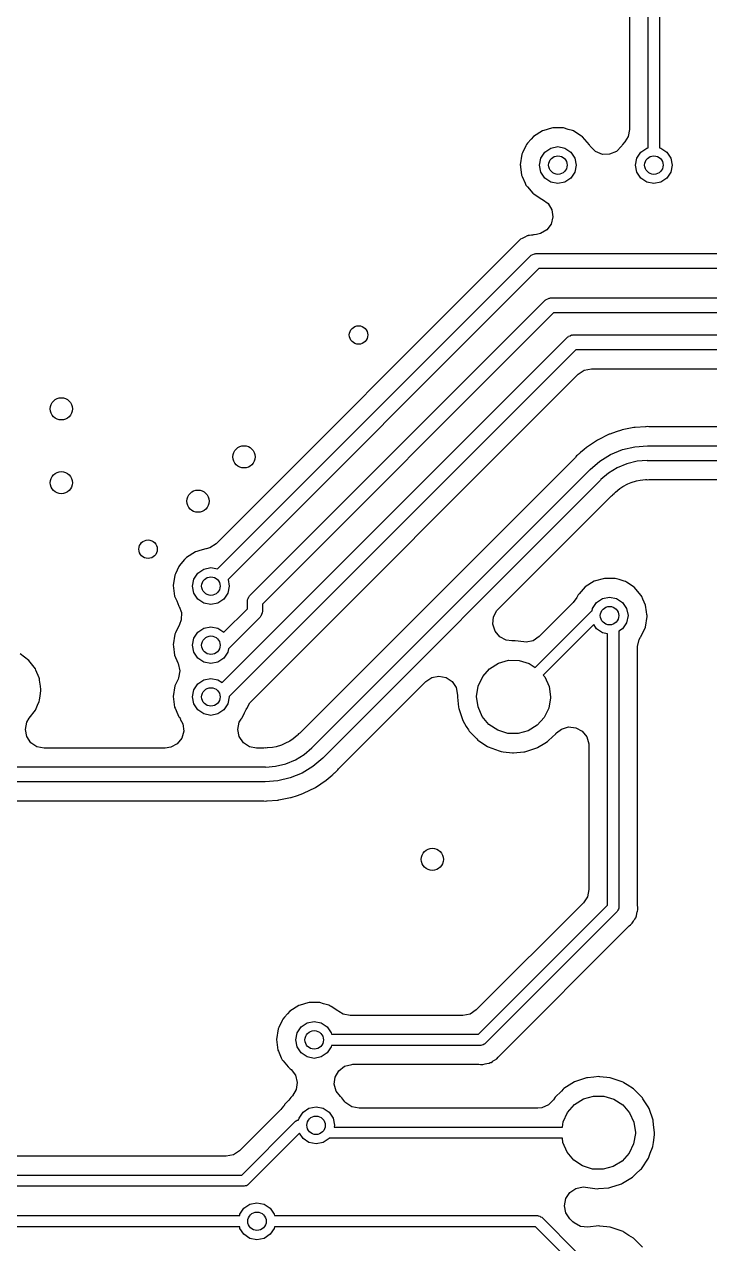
# Model space of a CAD drawing. Extents: x 0.99 to 4.24, y -7.27 to -4.02.
# Drawn here: x 1.471 to 1.837, y -6.599 to -5.949 of the extents above; entities that cross this region are included whole.
import ezdxf

# ---------------------------------------------------------------- set-up
doc = ezdxf.new("R2010")
doc.units = 0
doc.header["$MEASUREMENT"] = 0
doc.layers.add('BLACK', color=7, linetype='CONTINUOUS')

msp = doc.modelspace()

# ---------------------------------------------------------------- linework, layer by layer
at = {"layer": 'BLACK', "linetype": 'CONTINUOUS'}
for p, q in [((1.79407, -5.87108), (1.79407, -6.00459)), ((1.80409, -6.01438), (1.80409, -5.87008)), ((1.81009, -5.87132), (1.81009, -6.01438)), ((1.74839, -6.00511), (1.74771, -6.0053)), ((1.75249, -6.00394), (1.74839, -6.00511)), ((1.74839, -6.00511), (1.74839, -6.00511)), ((1.75318, -6.00374), (1.75249, -6.00394)), ((1.75389, -6.00375), (1.75318, -6.00374)), ((1.7554, -6.00375), (1.75389, -6.00375)), ((1.75887, -6.00378), (1.7554, -6.00375)), ((1.76146, -6.00455), (1.75887, -6.00378)), ((1.76364, -6.0052), (1.76146, -6.00455)), ((1.76432, -6.00541), (1.76364, -6.0052)), ((1.76364, -6.0052), (1.76364, -6.0052)), ((1.79407, -6.00459), (1.79331, -6.0084)), ((1.74169, -6.00971), (1.73969, -6.01198)), ((1.7429, -6.00834), (1.74169, -6.00971)), ((1.74771, -6.0053), (1.7429, -6.00834)), ((1.76492, -6.00579), (1.76432, -6.00541)), ((1.7685, -6.00811), (1.76492, -6.00579)), ((1.7691, -6.0085), (1.7685, -6.00811)), ((1.7685, -6.00811), (1.7685, -6.00811)), ((1.77281, -6.01281), (1.7691, -6.0085)), ((1.79157, -6.01118), (1.79031, -6.01261)), ((1.79331, -6.0084), (1.79157, -6.01118)), ((1.73672, -6.01776), (1.73584, -6.02338)), ((1.73707, -6.01701), (1.73672, -6.01776)), ((1.73883, -6.01325), (1.73707, -6.01701)), ((1.73913, -6.01261), (1.73883, -6.01325)), ((1.73883, -6.01325), (1.73883, -6.01325)), ((1.73969, -6.01198), (1.73913, -6.01261)), ((1.74681, -6.01986), (1.74895, -6.01666)), ((1.74895, -6.01666), (1.75214, -6.01453)), ((1.75214, -6.01453), (1.75591, -6.01378)), ((1.75591, -6.01378), (1.75967, -6.01453)), ((1.75967, -6.01453), (1.76287, -6.01666)), ((1.76287, -6.01666), (1.765, -6.01986)), ((1.7731, -6.01345), (1.77281, -6.01281)), ((1.77602, -6.01641), (1.7731, -6.01345)), ((1.77962, -6.01787), (1.77602, -6.01641)), ((1.78351, -6.01783), (1.77962, -6.01787)), ((1.78709, -6.01632), (1.78351, -6.01783)), ((1.78981, -6.01355), (1.78709, -6.01632)), ((1.79001, -6.01325), (1.78981, -6.01355)), ((1.79031, -6.01261), (1.79001, -6.01325)), ((1.79799, -6.01986), (1.80013, -6.01666)), ((1.80013, -6.01666), (1.80332, -6.01453)), ((1.80332, -6.01453), (1.80409, -6.01438)), ((1.81009, -6.01438), (1.81085, -6.01453)), ((1.81085, -6.01453), (1.81405, -6.01666)), ((1.81405, -6.01666), (1.81618, -6.01986)), ((1.73584, -6.02338), (1.73593, -6.02408)), ((1.73593, -6.02408), (1.73593, -6.02408)), ((1.73593, -6.02408), (1.73599, -6.02449)), ((1.73599, -6.02449), (1.73658, -6.02902)), ((1.74606, -6.02362), (1.74681, -6.01986)), ((1.74681, -6.02739), (1.74606, -6.02362)), ((1.765, -6.01986), (1.76575, -6.02362)), ((1.76575, -6.02362), (1.765, -6.02739)), ((1.79724, -6.02362), (1.79799, -6.01986)), ((1.79799, -6.02739), (1.79724, -6.02362)), ((1.81618, -6.01986), (1.81693, -6.02362)), ((1.81693, -6.02362), (1.81618, -6.02739)), ((1.73658, -6.02902), (1.73686, -6.02967)), ((1.73686, -6.02967), (1.73686, -6.02967)), ((1.73686, -6.02967), (1.73841, -6.03318)), ((1.74895, -6.03058), (1.74681, -6.02739)), ((1.75214, -6.03272), (1.74895, -6.03058)), ((1.76287, -6.03058), (1.75967, -6.03272)), ((1.765, -6.02739), (1.76287, -6.03058)), ((1.80013, -6.03058), (1.79799, -6.02739)), ((1.80332, -6.03272), (1.80013, -6.03058)), ((1.81405, -6.03058), (1.81085, -6.03272)), ((1.81618, -6.02739), (1.81405, -6.03058)), ((1.73841, -6.03318), (1.73887, -6.03423)), ((1.73887, -6.03423), (1.73933, -6.03477)), ((1.73933, -6.03477), (1.73933, -6.03477)), ((1.73933, -6.03477), (1.73968, -6.03519)), ((1.73968, -6.03519), (1.74253, -6.03858)), ((1.75591, -6.03346), (1.75214, -6.03272)), ((1.75967, -6.03272), (1.75591, -6.03346)), ((1.80709, -6.03346), (1.80332, -6.03272)), ((1.81085, -6.03272), (1.80709, -6.03346)), ((1.74253, -6.03858), (1.74312, -6.03897)), ((1.74312, -6.03897), (1.74654, -6.04125)), ((1.74654, -6.04125), (1.74727, -6.04173)), ((1.74727, -6.04173), (1.7477, -6.04187)), ((1.7477, -6.04187), (1.75067, -6.04409)), ((1.75067, -6.04409), (1.75266, -6.04743)), ((1.75266, -6.04743), (1.75322, -6.05127)), ((1.75226, -6.05504), (1.74994, -6.05815)), ((1.75322, -6.05127), (1.75226, -6.05504)), ((1.73538, -6.06357), (1.73489, -6.06411)), ((1.73563, -6.06344), (1.73538, -6.06357)), ((1.73576, -6.06331), (1.73563, -6.06344)), ((1.73592, -6.06317), (1.73576, -6.06331)), ((1.73678, -6.06276), (1.73592, -6.06317)), ((1.73752, -6.06241), (1.73678, -6.06276)), ((1.73793, -6.0622), (1.73752, -6.06241)), ((1.73826, -6.06202), (1.73793, -6.0622)), ((1.73949, -6.06136), (1.73826, -6.06202)), ((1.73982, -6.0613), (1.73949, -6.06136)), ((1.74013, -6.06115), (1.73982, -6.0613)), ((1.74069, -6.06109), (1.74013, -6.06115)), ((1.74189, -6.06095), (1.74069, -6.06109)), ((1.74069, -6.06109), (1.74069, -6.06109)), ((1.74235, -6.06088), (1.74189, -6.06095)), ((1.74293, -6.06078), (1.74235, -6.06088)), ((1.74303, -6.06078), (1.74293, -6.06078)), ((1.74325, -6.06072), (1.74303, -6.06078)), ((1.74326, -6.06078), (1.74325, -6.06072)), ((1.74444, -6.06064), (1.74326, -6.06078)), ((1.7466, -6.06014), (1.74444, -6.06064)), ((1.74994, -6.05815), (1.7466, -6.06014)), ((1.73383, -6.06524), (1.57361, -6.22546)), ((1.7341, -6.06496), (1.73383, -6.06524)), ((1.73489, -6.06411), (1.7341, -6.06496)), ((1.57436, -6.23888), (1.74127, -6.07197)), ((1.74127, -6.07197), (1.74155, -6.07183)), ((1.74155, -6.07183), (1.74174, -6.07157)), ((1.74174, -6.07157), (1.74263, -6.07128)), ((1.74263, -6.07128), (1.74347, -6.07085)), ((1.74347, -6.07085), (1.74379, -6.0709)), ((1.74379, -6.0709), (1.74409, -6.0708)), ((1.74409, -6.0708), (2.21181, -6.0708)), ((1.74575, -6.0788), (1.58001, -6.24454)), ((2.21015, -6.0788), (1.74575, -6.0788)), ((1.59153, -6.25321), (1.74914, -6.0956)), ((1.74914, -6.0956), (1.74943, -6.09545)), ((1.74943, -6.09545), (1.74962, -6.09519)), ((1.74962, -6.09519), (1.75051, -6.0949)), ((1.75051, -6.0949), (1.75134, -6.09447)), ((1.75134, -6.09447), (1.75166, -6.09452)), ((1.75166, -6.09452), (1.75197, -6.09443)), ((1.75197, -6.09443), (2.20472, -6.09443)), ((1.75363, -6.10243), (1.59835, -6.2577)), ((2.20307, -6.10243), (1.75363, -6.10243)), ((1.57685, -6.29947), (1.76104, -6.11528)), ((1.76104, -6.11528), (1.76133, -6.11514)), ((1.76133, -6.11514), (1.76152, -6.11487)), ((1.76152, -6.11487), (1.76241, -6.11458)), ((1.76241, -6.11458), (1.76324, -6.11416)), ((1.76324, -6.11416), (1.76356, -6.11421)), ((1.76356, -6.11421), (1.76387, -6.11411)), ((1.76387, -6.11411), (2.19291, -6.11411)), ((1.76553, -6.12211), (1.58068, -6.30695)), ((2.19126, -6.12211), (1.76553, -6.12211)), ((1.59218, -6.30963), (1.76676, -6.13505)), ((1.76676, -6.13505), (1.76999, -6.13289)), ((1.76999, -6.13289), (1.7738, -6.13213)), ((1.7738, -6.13213), (2.18298, -6.13213)), ((1.78323, -6.1671), (1.77696, -6.1702)), ((1.78354, -6.167), (1.78323, -6.1671)), ((1.78701, -6.16582), (1.78354, -6.167)), ((1.78354, -6.167), (1.78354, -6.167)), ((1.78986, -6.16485), (1.78701, -6.16582)), ((1.79018, -6.16479), (1.78986, -6.16485)), ((1.79641, -6.16355), (1.79018, -6.16479)), ((1.79018, -6.16479), (1.79018, -6.16479)), ((1.79673, -6.16349), (1.79641, -6.16355)), ((1.79641, -6.16355), (1.79641, -6.16355)), ((1.79705, -6.16347), (1.79673, -6.16349)), ((1.80261, -6.1631), (1.79705, -6.16347)), ((1.79705, -6.16347), (1.79705, -6.16347)), ((1.80269, -6.16309), (1.80261, -6.1631)), ((1.80276, -6.16309), (1.80269, -6.16309)), ((1.80306, -6.16307), (1.80276, -6.16309)), ((1.80371, -6.16297), (1.80306, -6.16307)), ((1.80448, -6.16309), (1.80371, -6.16297)), ((1.80493, -6.16309), (1.80448, -6.16309)), ((1.8056, -6.16315), (1.80493, -6.16309)), ((1.85501, -6.16315), (1.8056, -6.16315)), ((1.77114, -6.17409), (1.76987, -6.1752)), ((1.77696, -6.1702), (1.77114, -6.17409)), ((1.79031, -6.17529), (1.79692, -6.1737)), ((1.79692, -6.1737), (1.80371, -6.17317)), ((1.80371, -6.17317), (1.86488, -6.17317)), ((1.76462, -6.18012), (1.61909, -6.32565)), ((1.76505, -6.17961), (1.76462, -6.18012)), ((1.76537, -6.17929), (1.76505, -6.17961)), ((1.76583, -6.17866), (1.76537, -6.17929)), ((1.76636, -6.17828), (1.76583, -6.17866)), ((1.7666, -6.17807), (1.76636, -6.17828)), ((1.76664, -6.17803), (1.7666, -6.17807)), ((1.7667, -6.17798), (1.76664, -6.17803)), ((1.76695, -6.17776), (1.7667, -6.17798)), ((1.76726, -6.17747), (1.76695, -6.17776)), ((1.76739, -6.17735), (1.76726, -6.17747)), ((1.76754, -6.1772), (1.76739, -6.17735)), ((1.7677, -6.17707), (1.76754, -6.1772)), ((1.768, -6.17684), (1.7677, -6.17706)), ((1.7677, -6.17706), (1.7677, -6.17707)), ((1.7677, -6.17707), (1.7677, -6.17707)), ((1.76987, -6.1752), (1.768, -6.17684)), ((1.77822, -6.18145), (1.78402, -6.17789)), ((1.78402, -6.17789), (1.79031, -6.17529)), ((1.62484, -6.33407), (1.77304, -6.18587)), ((1.77304, -6.18587), (1.77822, -6.18145)), ((1.77304, -6.18587), (1.77304, -6.18587)), ((1.77304, -6.18587), (1.77304, -6.18587)), ((1.77304, -6.18587), (1.77304, -6.18587)), ((1.7876, -6.18492), (1.78285, -6.18783)), ((1.79275, -6.18279), (1.7876, -6.18492)), ((1.79816, -6.18149), (1.79275, -6.18279)), ((1.80344, -6.18108), (1.79816, -6.18149)), ((1.80371, -6.18117), (1.80344, -6.18108)), ((1.86488, -6.18117), (1.80371, -6.18117)), ((1.7787, -6.19152), (1.6305, -6.33972)), ((1.77883, -6.19127), (1.7787, -6.19152)), ((1.78285, -6.18783), (1.77883, -6.19127)), ((1.79049, -6.19499), (1.79314, -6.19358)), ((1.79314, -6.19358), (1.79495, -6.19283)), ((1.79495, -6.19283), (1.79782, -6.19196)), ((1.79782, -6.19196), (1.79974, -6.19158)), ((1.79974, -6.19158), (1.80269, -6.19129)), ((1.80269, -6.19129), (1.80311, -6.19126)), ((1.80311, -6.19126), (1.80371, -6.19136)), ((1.80371, -6.19136), (1.80448, -6.19124)), ((1.80448, -6.19124), (1.80493, -6.19124)), ((1.80493, -6.19124), (1.8056, -6.19119)), ((1.8056, -6.19119), (1.85501, -6.19119)), ((1.72412, -6.26028), (1.78445, -6.19994)), ((1.78445, -6.19994), (1.78495, -6.19951)), ((1.78495, -6.19951), (1.78527, -6.19919)), ((1.78527, -6.19919), (1.78591, -6.19873)), ((1.78591, -6.19873), (1.78627, -6.19824)), ((1.78627, -6.19824), (1.78658, -6.19796)), ((1.78658, -6.19796), (1.78887, -6.19608)), ((1.78887, -6.19608), (1.79049, -6.19499)), ((1.57361, -6.22546), (1.57038, -6.22762)), ((1.55786, -6.23275), (1.5569, -6.23384)), ((1.56267, -6.22971), (1.55786, -6.23275)), ((1.56335, -6.22952), (1.56267, -6.22971)), ((1.56498, -6.22906), (1.56335, -6.22952)), ((1.56335, -6.22952), (1.56335, -6.22952)), ((1.56814, -6.22815), (1.56498, -6.22906)), ((1.5684, -6.22815), (1.56814, -6.22815)), ((1.57038, -6.22762), (1.5684, -6.22815)), ((1.55379, -6.23766), (1.55202, -6.24142)), ((1.55409, -6.23701), (1.55379, -6.23766)), ((1.55379, -6.23766), (1.55379, -6.23766)), ((1.55478, -6.23623), (1.55409, -6.23701)), ((1.5569, -6.23384), (1.55478, -6.23623)), ((1.56391, -6.24107), (1.5671, -6.23894)), ((1.5671, -6.23894), (1.57087, -6.23819)), ((1.57087, -6.23819), (1.57436, -6.23888)), ((1.55168, -6.24216), (1.5508, -6.24779)), ((1.55202, -6.24142), (1.55168, -6.24216)), ((1.56102, -6.24803), (1.56177, -6.24426)), ((1.56177, -6.24426), (1.56391, -6.24107)), ((1.58001, -6.24454), (1.58071, -6.24803)), ((1.77527, -6.24546), (1.77046, -6.2485)), ((1.77595, -6.24527), (1.77527, -6.24546)), ((1.78006, -6.24409), (1.77595, -6.24527)), ((1.77595, -6.24527), (1.77595, -6.24527)), ((1.78074, -6.2439), (1.78006, -6.24409)), ((1.78006, -6.24409), (1.78006, -6.24409)), ((1.78145, -6.2439), (1.78074, -6.2439)), ((1.78296, -6.24391), (1.78145, -6.2439)), ((1.78643, -6.24393), (1.78296, -6.24391)), ((1.78854, -6.24456), (1.78643, -6.24393)), ((1.7912, -6.24536), (1.78854, -6.24456)), ((1.79188, -6.24556), (1.7912, -6.24536)), ((1.7912, -6.24536), (1.7912, -6.24536)), ((1.79248, -6.24595), (1.79188, -6.24556)), ((1.5508, -6.24779), (1.55154, -6.25343)), ((1.56177, -6.2518), (1.56102, -6.24803)), ((1.56391, -6.25499), (1.56177, -6.2518)), ((1.57996, -6.2518), (1.57783, -6.25499)), ((1.58071, -6.24803), (1.57996, -6.2518)), ((1.76732, -6.25206), (1.76669, -6.25276)), ((1.76948, -6.2496), (1.76732, -6.25206)), ((1.77046, -6.2485), (1.76948, -6.2496)), ((1.79606, -6.24827), (1.79248, -6.24595)), ((1.79666, -6.24866), (1.79606, -6.24827)), ((1.79606, -6.24827), (1.79606, -6.24827)), ((1.80037, -6.25297), (1.79666, -6.24866)), ((1.55154, -6.25343), (1.55182, -6.25408)), ((1.55182, -6.25408), (1.55182, -6.25408)), ((1.55182, -6.25408), (1.55265, -6.25594)), ((1.55265, -6.25594), (1.55383, -6.25864)), ((1.55383, -6.25864), (1.55399, -6.25882)), ((1.5671, -6.25712), (1.56391, -6.25499)), ((1.57087, -6.25787), (1.5671, -6.25712)), ((1.57463, -6.25712), (1.57087, -6.25787)), ((1.57783, -6.25499), (1.57463, -6.25712)), ((1.59035, -6.25604), (1.59045, -6.25573)), ((1.59035, -6.26008), (1.59035, -6.25604)), ((1.5904, -6.25541), (1.59083, -6.25458)), ((1.59045, -6.25573), (1.5904, -6.25541)), ((1.59083, -6.25458), (1.59112, -6.25369)), ((1.59112, -6.25369), (1.59138, -6.2535)), ((1.59138, -6.2535), (1.59153, -6.25321)), ((1.59835, -6.2577), (1.59835, -6.26173)), ((1.76413, -6.25683), (1.74598, -6.27498)), ((1.7661, -6.25402), (1.76413, -6.25683)), ((1.76669, -6.25276), (1.7661, -6.25402)), ((1.77437, -6.26001), (1.7765, -6.25682)), ((1.7765, -6.25682), (1.7797, -6.25469)), ((1.7797, -6.25469), (1.78346, -6.25394)), ((1.78346, -6.25394), (1.78723, -6.25469)), ((1.78723, -6.25469), (1.79042, -6.25682)), ((1.79042, -6.25682), (1.79256, -6.26001)), ((1.80066, -6.25361), (1.80037, -6.25297)), ((1.80125, -6.25491), (1.80066, -6.25361)), ((1.80066, -6.25361), (1.80066, -6.25361)), ((1.80272, -6.25815), (1.80125, -6.25491)), ((1.80324, -6.26176), (1.80272, -6.25815)), ((1.55399, -6.25882), (1.55524, -6.26214)), ((1.55524, -6.26214), (1.55511, -6.26603)), ((1.57784, -6.27259), (1.59035, -6.26008)), ((1.59718, -6.26456), (1.58033, -6.28141)), ((1.59733, -6.26428), (1.59718, -6.26456)), ((1.59759, -6.26409), (1.59733, -6.26428)), ((1.59788, -6.26319), (1.59759, -6.26409)), ((1.59831, -6.26236), (1.59788, -6.26319)), ((1.59835, -6.26173), (1.59825, -6.26204)), ((1.59825, -6.26204), (1.59831, -6.26236)), ((1.72126, -6.26836), (1.72161, -6.26449)), ((1.72161, -6.26449), (1.72342, -6.26105)), ((1.72342, -6.26105), (1.72412, -6.26028)), ((1.7438, -6.29133), (1.77347, -6.26166)), ((1.77347, -6.26166), (1.77362, -6.26155)), ((1.77362, -6.26155), (1.77366, -6.26148)), ((1.77366, -6.26148), (1.77379, -6.26144)), ((1.77379, -6.26144), (1.77414, -6.26119)), ((1.77414, -6.26119), (1.77437, -6.26001)), ((1.79256, -6.26001), (1.79331, -6.26378)), ((1.79331, -6.26378), (1.79256, -6.26755)), ((1.80258, -6.26988), (1.80353, -6.26427)), ((1.80343, -6.26308), (1.80324, -6.26176)), ((1.80353, -6.26378), (1.80343, -6.26308)), ((1.80353, -6.26427), (1.80353, -6.26378)), ((1.55409, -6.26851), (1.55205, -6.27286)), ((1.55511, -6.26603), (1.55406, -6.26849)), ((1.55406, -6.26849), (1.55409, -6.26851)), ((1.56391, -6.27257), (1.5671, -6.27043)), ((1.5671, -6.27043), (1.57087, -6.26969)), ((1.57087, -6.26969), (1.57463, -6.27043)), ((1.57463, -6.27043), (1.57783, -6.27257)), ((1.72241, -6.27207), (1.72126, -6.26836)), ((1.77505, -6.26856), (1.74806, -6.29555)), ((1.7765, -6.27074), (1.77505, -6.26856)), ((1.7797, -6.27287), (1.7765, -6.27074)), ((1.79042, -6.27074), (1.78843, -6.27207)), ((1.79256, -6.26755), (1.79042, -6.27074)), ((1.8001, -6.275), (1.80258, -6.26988)), ((1.55168, -6.27366), (1.5508, -6.27928)), ((1.55205, -6.27286), (1.55168, -6.27366)), ((1.56102, -6.27953), (1.56177, -6.27576)), ((1.56177, -6.27576), (1.56391, -6.27257)), ((1.57783, -6.27257), (1.57784, -6.27259)), ((1.72489, -6.27506), (1.72241, -6.27207)), ((1.72833, -6.27687), (1.72489, -6.27506)), ((1.73138, -6.27715), (1.72833, -6.27687)), ((1.73138, -6.27725), (1.73138, -6.27715)), ((1.73194, -6.27725), (1.73138, -6.27725)), ((1.73249, -6.27719), (1.73194, -6.27725)), ((1.73305, -6.27726), (1.73249, -6.27719)), ((1.73776, -6.27782), (1.73305, -6.27726)), ((1.73305, -6.27726), (1.73305, -6.27726)), ((1.73894, -6.27789), (1.73776, -6.27782)), ((1.74275, -6.27713), (1.73894, -6.27789)), ((1.74598, -6.27498), (1.74275, -6.27713)), ((1.78243, -6.27342), (1.7797, -6.27287)), ((1.78243, -6.41805), (1.78243, -6.27342)), ((1.78843, -6.27207), (1.78843, -6.41929)), ((1.79845, -6.28031), (1.79921, -6.2765)), ((1.79921, -6.2765), (1.79989, -6.27523)), ((1.79989, -6.27523), (1.8001, -6.275)), ((1.4738, -6.2876), (1.46924, -6.2841)), ((1.5508, -6.27928), (1.55089, -6.27999)), ((1.55089, -6.27999), (1.55089, -6.27999)), ((1.55089, -6.27999), (1.55094, -6.28031)), ((1.55094, -6.28031), (1.55154, -6.28492)), ((1.56177, -6.28329), (1.56102, -6.27953)), ((1.56391, -6.28649), (1.56177, -6.28329)), ((1.57996, -6.28329), (1.57783, -6.28649)), ((1.58033, -6.28141), (1.57996, -6.28329)), ((1.79845, -6.41829), (1.79845, -6.28031)), ((1.4773, -6.29216), (1.4738, -6.2876)), ((1.55154, -6.28492), (1.55334, -6.28901)), ((1.55334, -6.28901), (1.55348, -6.28934)), ((1.55348, -6.28934), (1.55432, -6.29314)), ((1.5671, -6.28862), (1.56391, -6.28649)), ((1.57087, -6.28937), (1.5671, -6.28862)), ((1.57463, -6.28862), (1.57087, -6.28937)), ((1.57783, -6.28649), (1.57463, -6.28862)), ((1.71953, -6.2921), (1.72425, -6.28912)), ((1.72425, -6.28912), (1.72961, -6.28758)), ((1.72961, -6.28758), (1.73519, -6.28762)), ((1.73519, -6.28762), (1.74054, -6.28922)), ((1.74054, -6.28922), (1.7438, -6.29133)), ((1.47755, -6.29276), (1.4773, -6.29216)), ((1.47924, -6.29685), (1.47755, -6.29276)), ((1.4795, -6.29747), (1.47924, -6.29685)), ((1.47958, -6.29811), (1.4795, -6.29747)), ((1.55338, -6.29759), (1.55168, -6.30122)), ((1.55365, -6.29696), (1.55338, -6.29759)), ((1.55432, -6.29314), (1.55365, -6.29696)), ((1.5671, -6.29799), (1.57087, -6.29724)), ((1.57087, -6.29724), (1.57463, -6.29799)), ((1.68546, -6.29893), (1.68869, -6.29677)), ((1.68869, -6.29677), (1.6925, -6.29602)), ((1.6925, -6.29602), (1.69632, -6.29677)), ((1.69632, -6.29677), (1.69955, -6.29893)), ((1.71346, -6.30133), (1.71583, -6.29628)), ((1.71583, -6.29628), (1.71953, -6.2921)), ((1.74806, -6.29555), (1.74887, -6.29648)), ((1.74887, -6.29648), (1.75118, -6.30156)), ((1.47958, -6.29812), (1.47958, -6.29811)), ((1.48002, -6.30145), (1.47958, -6.29812)), ((1.47981, -6.30646), (1.48016, -6.30381)), ((1.48025, -6.30317), (1.48002, -6.30145)), ((1.48016, -6.30381), (1.48025, -6.30317)), ((1.55168, -6.30122), (1.5508, -6.30684)), ((1.56102, -6.30709), (1.56177, -6.30332)), ((1.56177, -6.30332), (1.56391, -6.30013)), ((1.56391, -6.30013), (1.5671, -6.29799)), ((1.57463, -6.29799), (1.57685, -6.29947)), ((1.63892, -6.34547), (1.68546, -6.29893)), ((1.69955, -6.29893), (1.70171, -6.30216)), ((1.70171, -6.30216), (1.70246, -6.30612)), ((1.7126, -6.30685), (1.71346, -6.30133)), ((1.75118, -6.30156), (1.75197, -6.30709)), ((1.47838, -6.31156), (1.47925, -6.30947)), ((1.47925, -6.30947), (1.4795, -6.30887)), ((1.47925, -6.30947), (1.47925, -6.30947)), ((1.4795, -6.30887), (1.47981, -6.30646)), ((1.5508, -6.30684), (1.55154, -6.31248)), ((1.56177, -6.31085), (1.56102, -6.30709)), ((1.58071, -6.30709), (1.57996, -6.31085)), ((1.58068, -6.30695), (1.58071, -6.30709)), ((1.58998, -6.31319), (1.59161, -6.31024)), ((1.59161, -6.31024), (1.59218, -6.30963)), ((1.70246, -6.30612), (1.70239, -6.30667)), ((1.70239, -6.30667), (1.70245, -6.30722)), ((1.70245, -6.30722), (1.70298, -6.31264)), ((1.70246, -6.30612), (1.70246, -6.30612)), ((1.71332, -6.31238), (1.7126, -6.30685)), ((1.75196, -6.30757), (1.75104, -6.31307)), ((1.75197, -6.30709), (1.75196, -6.30757)), ((1.47407, -6.31838), (1.4773, -6.31418)), ((1.4773, -6.31418), (1.47838, -6.31156)), ((1.55154, -6.31248), (1.55182, -6.31313)), ((1.55182, -6.31313), (1.55182, -6.31313)), ((1.55182, -6.31313), (1.55329, -6.31647)), ((1.55329, -6.31647), (1.55383, -6.31769)), ((1.56391, -6.31405), (1.56177, -6.31085)), ((1.5671, -6.31618), (1.56391, -6.31405)), ((1.57087, -6.31693), (1.5671, -6.31618)), ((1.57463, -6.31618), (1.57087, -6.31693)), ((1.57783, -6.31405), (1.57463, -6.31618)), ((1.57996, -6.31085), (1.57783, -6.31405)), ((1.5875, -6.31831), (1.5888, -6.31562)), ((1.5888, -6.31562), (1.58967, -6.31383)), ((1.58967, -6.31383), (1.58998, -6.31319)), ((1.58967, -6.31383), (1.58967, -6.31383)), ((1.58998, -6.31319), (1.58998, -6.31319)), ((1.70298, -6.31264), (1.70304, -6.3133)), ((1.70304, -6.3133), (1.70515, -6.31963)), ((1.71557, -6.31749), (1.71332, -6.31238)), ((1.75104, -6.31307), (1.7486, -6.31809)), ((1.47201, -6.32444), (1.47277, -6.32063)), ((1.47277, -6.32063), (1.47407, -6.31838)), ((1.55383, -6.31769), (1.55429, -6.31823)), ((1.55429, -6.31823), (1.55466, -6.31884)), ((1.55466, -6.31884), (1.55459, -6.31888)), ((1.55459, -6.31888), (1.55599, -6.32144)), ((1.55599, -6.32144), (1.55642, -6.3253)), ((1.5853, -6.32444), (1.58605, -6.32063)), ((1.58605, -6.32063), (1.587, -6.31887)), ((1.587, -6.31887), (1.58703, -6.31883)), ((1.58703, -6.31883), (1.5875, -6.31831)), ((1.70515, -6.31963), (1.70708, -6.32282)), ((1.70708, -6.32282), (1.7082, -6.32467)), ((1.71916, -6.32176), (1.71557, -6.31749)), ((1.72381, -6.32485), (1.71916, -6.32176)), ((1.74486, -6.32223), (1.7401, -6.32515)), ((1.7486, -6.31809), (1.74486, -6.32223)), ((1.75785, -6.3242), (1.76158, -6.32311)), ((1.76158, -6.32311), (1.76545, -6.32354)), ((1.76545, -6.32354), (1.76886, -6.32541)), ((1.47277, -6.32826), (1.47201, -6.32444)), ((1.47493, -6.33149), (1.47277, -6.32826)), ((1.55534, -6.32904), (1.55291, -6.33207)), ((1.55642, -6.3253), (1.55534, -6.32904)), ((1.58605, -6.32826), (1.5853, -6.32444)), ((1.58821, -6.33149), (1.58605, -6.32826)), ((1.61468, -6.32951), (1.61305, -6.3306)), ((1.61697, -6.32763), (1.61468, -6.32951)), ((1.61728, -6.32735), (1.61697, -6.32763)), ((1.61764, -6.32686), (1.61728, -6.32735)), ((1.61827, -6.3264), (1.61764, -6.32686)), ((1.61859, -6.32608), (1.61827, -6.3264)), ((1.61909, -6.32565), (1.61859, -6.32608)), ((1.7082, -6.32467), (1.7086, -6.32533)), ((1.7086, -6.32533), (1.71, -6.32677)), ((1.71, -6.32677), (1.71265, -6.32952)), ((1.71265, -6.32952), (1.71323, -6.33012)), ((1.71323, -6.33012), (1.7137, -6.33042)), ((1.72914, -6.32652), (1.72381, -6.32485)), ((1.73472, -6.32662), (1.72914, -6.32652)), ((1.7401, -6.32515), (1.73472, -6.32662)), ((1.75093, -6.33035), (1.75478, -6.32669)), ((1.75478, -6.32669), (1.75489, -6.32658)), ((1.75478, -6.32669), (1.75478, -6.32669)), ((1.75489, -6.32658), (1.75518, -6.3263)), ((1.75489, -6.32658), (1.75489, -6.32658)), ((1.75518, -6.3263), (1.75521, -6.32633)), ((1.75521, -6.32633), (1.75785, -6.3242)), ((1.76886, -6.32541), (1.77129, -6.32844)), ((1.77129, -6.32844), (1.77238, -6.33217)), ((1.47816, -6.33365), (1.47493, -6.33149)), ((1.48197, -6.33441), (1.47816, -6.33365)), ((1.5465, -6.33441), (1.48197, -6.33441)), ((1.5495, -6.33394), (1.5465, -6.33441)), ((1.55291, -6.33207), (1.5495, -6.33394)), ((1.59144, -6.33365), (1.58821, -6.33149)), ((1.59526, -6.33441), (1.59144, -6.33365)), ((1.59795, -6.33441), (1.59526, -6.33441)), ((1.59861, -6.33435), (1.59795, -6.33441)), ((1.59906, -6.33435), (1.59861, -6.33435)), ((1.59983, -6.33423), (1.59906, -6.33435)), ((1.60043, -6.33433), (1.59983, -6.33423)), ((1.60085, -6.33431), (1.60043, -6.33433)), ((1.6038, -6.33401), (1.60085, -6.33431)), ((1.60572, -6.33363), (1.6038, -6.33401)), ((1.6086, -6.33276), (1.60572, -6.33363)), ((1.6104, -6.33201), (1.6086, -6.33276)), ((1.61305, -6.3306), (1.6104, -6.33201)), ((1.62069, -6.33776), (1.62471, -6.33432)), ((1.62471, -6.33432), (1.62476, -6.33423)), ((1.62476, -6.33423), (1.62484, -6.33407)), ((1.7137, -6.33042), (1.7137, -6.33042)), ((1.7137, -6.33042), (1.71833, -6.33346)), ((1.71833, -6.33346), (1.71881, -6.33377)), ((1.71881, -6.33377), (1.72072, -6.33448)), ((1.72072, -6.33448), (1.72453, -6.3359)), ((1.72453, -6.3359), (1.72453, -6.3359)), ((1.72453, -6.3359), (1.72505, -6.33609)), ((1.72505, -6.33609), (1.7256, -6.33617)), ((1.7256, -6.33617), (1.7256, -6.33617)), ((1.7256, -6.33617), (1.72678, -6.33632)), ((1.72678, -6.33632), (1.73166, -6.33697)), ((1.73221, -6.33692), (1.73774, -6.33642)), ((1.73774, -6.33642), (1.73829, -6.33637)), ((1.73774, -6.33642), (1.73774, -6.33642)), ((1.73829, -6.33637), (1.73882, -6.3362)), ((1.73882, -6.3362), (1.7441, -6.33448)), ((1.73882, -6.3362), (1.73882, -6.3362)), ((1.7441, -6.33448), (1.74463, -6.33431)), ((1.7441, -6.33448), (1.7441, -6.33448)), ((1.74463, -6.33431), (1.74511, -6.33402)), ((1.74511, -6.33402), (1.74899, -6.33171)), ((1.74511, -6.33402), (1.74511, -6.33402)), ((1.74899, -6.33171), (1.75036, -6.3309)), ((1.75036, -6.3309), (1.75093, -6.33035)), ((1.77238, -6.33217), (1.77241, -6.33304)), ((1.77241, -6.33304), (1.77241, -6.40977)), ((1.60538, -6.3441), (1.6108, -6.3428)), ((1.6108, -6.3428), (1.61594, -6.34067)), ((1.61594, -6.34067), (1.62069, -6.33776)), ((1.6305, -6.33972), (1.62533, -6.34414)), ((1.6305, -6.33972), (1.6305, -6.33972)), ((1.73166, -6.33697), (1.73221, -6.33692)), ((1.73221, -6.33692), (1.73221, -6.33692)), ((1.3239, -6.34443), (1.59983, -6.34443)), ((1.59983, -6.34443), (1.60011, -6.34451)), ((1.60011, -6.34451), (1.60538, -6.3441)), ((1.61952, -6.3477), (1.61324, -6.3503)), ((1.62533, -6.34414), (1.61952, -6.3477)), ((1.63241, -6.3515), (1.63452, -6.34965)), ((1.63452, -6.34965), (1.63554, -6.34875)), ((1.63554, -6.34875), (1.63584, -6.34853)), ((1.63584, -6.34853), (1.63584, -6.34852)), ((1.63584, -6.34852), (1.63585, -6.34852)), ((1.63585, -6.34852), (1.636, -6.34839)), ((1.636, -6.34839), (1.63616, -6.34824)), ((1.63616, -6.34824), (1.63629, -6.34812)), ((1.63629, -6.34812), (1.63659, -6.34783)), ((1.63659, -6.34783), (1.63684, -6.34762)), ((1.63684, -6.34762), (1.6369, -6.34756)), ((1.6369, -6.34756), (1.63695, -6.34752)), ((1.63695, -6.34752), (1.63718, -6.34731)), ((1.63718, -6.34731), (1.63771, -6.34693)), ((1.63771, -6.34693), (1.63817, -6.3463)), ((1.63817, -6.3463), (1.63849, -6.34598)), ((1.63849, -6.34598), (1.63892, -6.34547)), ((1.59983, -6.35243), (1.3239, -6.35243)), ((1.60662, -6.35189), (1.59983, -6.35243)), ((1.61324, -6.3503), (1.60662, -6.35189)), ((1.62031, -6.35849), (1.62659, -6.35539)), ((1.62659, -6.35539), (1.63241, -6.3515)), ((1.35369, -6.36244), (1.59795, -6.36244)), ((1.59795, -6.36244), (1.59861, -6.3625)), ((1.59861, -6.3625), (1.59906, -6.3625)), ((1.59906, -6.3625), (1.59983, -6.36262)), ((1.59983, -6.36262), (1.60048, -6.36252)), ((1.60048, -6.36252), (1.60079, -6.3625)), ((1.60079, -6.3625), (1.60085, -6.3625)), ((1.60085, -6.3625), (1.60094, -6.36249)), ((1.60094, -6.36249), (1.60649, -6.36212)), ((1.60649, -6.36212), (1.60682, -6.3621)), ((1.60649, -6.36212), (1.60649, -6.36212)), ((1.60682, -6.3621), (1.60714, -6.36204)), ((1.60714, -6.36204), (1.61336, -6.3608)), ((1.60714, -6.36204), (1.60714, -6.36204)), ((1.61336, -6.3608), (1.61368, -6.36074)), ((1.61336, -6.3608), (1.61336, -6.3608)), ((1.61368, -6.36074), (1.61711, -6.35957)), ((1.61711, -6.35957), (1.62, -6.35859)), ((1.62, -6.35859), (1.62031, -6.35849)), ((1.62, -6.35859), (1.62, -6.35859)), ((1.77166, -6.41358), (1.7695, -6.41682)), ((1.77241, -6.40977), (1.77166, -6.41358)), ((1.7695, -6.41682), (1.71233, -6.47398)), ((1.71356, -6.48692), (1.78243, -6.41805)), ((1.78783, -6.42082), (1.78755, -6.42141)), ((1.78825, -6.42032), (1.78783, -6.42082)), ((1.78837, -6.41967), (1.78825, -6.42032)), ((1.78842, -6.41955), (1.78837, -6.41967)), ((1.78843, -6.41929), (1.7884, -6.41947)), ((1.7884, -6.41947), (1.78842, -6.41955)), ((1.7983, -6.42157), (1.7986, -6.42044)), ((1.79849, -6.41916), (1.79845, -6.41829)), ((1.7986, -6.42044), (1.79849, -6.41916)), ((1.78755, -6.42141), (1.71692, -6.49204)), ((1.79556, -6.42779), (1.79621, -6.42667)), ((1.79621, -6.42667), (1.79667, -6.42594)), ((1.79667, -6.42594), (1.79692, -6.42559)), ((1.79692, -6.42559), (1.79741, -6.42488)), ((1.79692, -6.42559), (1.79692, -6.42559)), ((1.79741, -6.42488), (1.79757, -6.42432)), ((1.79757, -6.42432), (1.79786, -6.42381)), ((1.79786, -6.42381), (1.79808, -6.42254)), ((1.79808, -6.42254), (1.79827, -6.42169)), ((1.79827, -6.42169), (1.7983, -6.42157)), ((1.72472, -6.49842), (1.79393, -6.42921)), ((1.79393, -6.42921), (1.79457, -6.42862)), ((1.79457, -6.42862), (1.79478, -6.42845)), ((1.79478, -6.42845), (1.79556, -6.42779)), ((1.61777, -6.4716), (1.61296, -6.47464)), ((1.61845, -6.47141), (1.61777, -6.4716)), ((1.62256, -6.47024), (1.61845, -6.47141)), ((1.61845, -6.47141), (1.61845, -6.47141)), ((1.62324, -6.47004), (1.62256, -6.47024)), ((1.62256, -6.47024), (1.62256, -6.47024)), ((1.62395, -6.47004), (1.62324, -6.47004)), ((1.62546, -6.47005), (1.62395, -6.47004)), ((1.62893, -6.47008), (1.62546, -6.47005)), ((1.63102, -6.4707), (1.62893, -6.47008)), ((1.6337, -6.4715), (1.63102, -6.4707)), ((1.63438, -6.47171), (1.6337, -6.4715)), ((1.6337, -6.4715), (1.6337, -6.4715)), ((1.63498, -6.47209), (1.63438, -6.47171)), ((1.63856, -6.47441), (1.63498, -6.47209)), ((1.60889, -6.47955), (1.6071, -6.48336)), ((1.60919, -6.4789), (1.60889, -6.47955)), ((1.60889, -6.47955), (1.60889, -6.47955)), ((1.6101, -6.47787), (1.60919, -6.4789)), ((1.6117, -6.47607), (1.6101, -6.47787)), ((1.61296, -6.47464), (1.6117, -6.47607)), ((1.6389, -6.47463), (1.63856, -6.47441)), ((1.63856, -6.47441), (1.63856, -6.47441)), ((1.63915, -6.4748), (1.6389, -6.47463)), ((1.63916, -6.47479), (1.63915, -6.4748)), ((1.64133, -6.47614), (1.63916, -6.47479)), ((1.64514, -6.4769), (1.64133, -6.47614)), ((1.70528, -6.4769), (1.64514, -6.4769)), ((1.7091, -6.47614), (1.70528, -6.4769)), ((1.71233, -6.47398), (1.7091, -6.47614)), ((1.60677, -6.48405), (1.6059, -6.48968)), ((1.6071, -6.48336), (1.60677, -6.48405)), ((1.61612, -6.48992), (1.61687, -6.48615)), ((1.61687, -6.48615), (1.619, -6.48296)), ((1.619, -6.48296), (1.6222, -6.48083)), ((1.6222, -6.48083), (1.62596, -6.48008)), ((1.62596, -6.48008), (1.62973, -6.48083)), ((1.62973, -6.48083), (1.63292, -6.48296)), ((1.63292, -6.48296), (1.63506, -6.48615)), ((1.63506, -6.48615), (1.63521, -6.48692)), ((1.6059, -6.48968), (1.60664, -6.49532)), ((1.61687, -6.49369), (1.61612, -6.48992)), ((1.63521, -6.48692), (1.71356, -6.48692)), ((1.71542, -6.4927), (1.7148, -6.49292)), ((1.71607, -6.49264), (1.71542, -6.4927)), ((1.71661, -6.49226), (1.71607, -6.49264)), ((1.71673, -6.49222), (1.71661, -6.49226)), ((1.71677, -6.49215), (1.71673, -6.49222)), ((1.71692, -6.49204), (1.71677, -6.49215)), ((1.60664, -6.49532), (1.60692, -6.49597)), ((1.60692, -6.49597), (1.60692, -6.49597)), ((1.60692, -6.49597), (1.60844, -6.49942)), ((1.619, -6.49688), (1.61687, -6.49369)), ((1.6222, -6.49901), (1.619, -6.49688)), ((1.62596, -6.49976), (1.6222, -6.49901)), ((1.62973, -6.49901), (1.62596, -6.49976)), ((1.63292, -6.49688), (1.62973, -6.49901)), ((1.63506, -6.49369), (1.63292, -6.49688)), ((1.63521, -6.49292), (1.63506, -6.49369)), ((1.7148, -6.49292), (1.63521, -6.49292)), ((1.7233, -6.50005), (1.72413, -6.49906)), ((1.72413, -6.49906), (1.72472, -6.49842)), ((1.60844, -6.49942), (1.60893, -6.50053)), ((1.60893, -6.50053), (1.60938, -6.50107)), ((1.60938, -6.50107), (1.60938, -6.50107)), ((1.60938, -6.50107), (1.61213, -6.50434)), ((1.61213, -6.50434), (1.61259, -6.50488)), ((1.61259, -6.50488), (1.61318, -6.50527)), ((1.61318, -6.50527), (1.61366, -6.50571)), ((1.61366, -6.50571), (1.616, -6.50881)), ((1.63914, -6.50635), (1.64221, -6.50398)), ((1.64221, -6.50398), (1.64596, -6.50296)), ((1.64596, -6.50296), (1.64664, -6.50294)), ((1.64664, -6.50294), (1.7138, -6.50294)), ((1.7138, -6.50294), (1.71467, -6.50298)), ((1.71467, -6.50298), (1.71596, -6.50309)), ((1.71596, -6.50309), (1.7172, -6.50276)), ((1.7172, -6.50276), (1.71805, -6.50257)), ((1.71805, -6.50257), (1.71932, -6.50234)), ((1.71932, -6.50234), (1.71983, -6.50205)), ((1.71983, -6.50205), (1.72039, -6.5019)), ((1.72039, -6.5019), (1.7211, -6.5014)), ((1.7211, -6.5014), (1.72145, -6.50116)), ((1.7211, -6.5014), (1.7211, -6.5014)), ((1.72145, -6.50116), (1.72218, -6.5007)), ((1.72218, -6.5007), (1.7233, -6.50005)), ((1.616, -6.50881), (1.61697, -6.51257)), ((1.6367, -6.51358), (1.6372, -6.50972)), ((1.6372, -6.50972), (1.63914, -6.50635)), ((1.77114, -6.51017), (1.76483, -6.51232)), ((1.77169, -6.51012), (1.77114, -6.51017)), ((1.77505, -6.50976), (1.77169, -6.51012)), ((1.77169, -6.51012), (1.77169, -6.51012)), ((1.77777, -6.50948), (1.77505, -6.50976)), ((1.77832, -6.50954), (1.77777, -6.50948)), ((1.78383, -6.5102), (1.77832, -6.50954)), ((1.77832, -6.50954), (1.77832, -6.50954)), ((1.78439, -6.51027), (1.78383, -6.5102)), ((1.78383, -6.5102), (1.78383, -6.5102)), ((1.79066, -6.5125), (1.78439, -6.51027)), ((1.61642, -6.51642), (1.61445, -6.51977)), ((1.61697, -6.51257), (1.61642, -6.51642)), ((1.63772, -6.51733), (1.6367, -6.51358)), ((1.63991, -6.52017), (1.63772, -6.51733)), ((1.75776, -6.51718), (1.75439, -6.52048)), ((1.75876, -6.5162), (1.75776, -6.51718)), ((1.75916, -6.51581), (1.75876, -6.5162)), ((1.75876, -6.5162), (1.75876, -6.5162)), ((1.76483, -6.51232), (1.75916, -6.51581)), ((1.79113, -6.5128), (1.79066, -6.5125)), ((1.79287, -6.5139), (1.79113, -6.5128)), ((1.79113, -6.5128), (1.79113, -6.5128)), ((1.79629, -6.51607), (1.79287, -6.5139)), ((1.79701, -6.5168), (1.79629, -6.51607)), ((1.80028, -6.52009), (1.79701, -6.5168)), ((1.6101, -6.52464), (1.60953, -6.52528)), ((1.6102, -6.52444), (1.6101, -6.52464)), ((1.61236, -6.52199), (1.6102, -6.52444)), ((1.61351, -6.52069), (1.61236, -6.52199)), ((1.61396, -6.52017), (1.61351, -6.52069)), ((1.61351, -6.52069), (1.61351, -6.52069)), ((1.61417, -6.52004), (1.61396, -6.52017)), ((1.61445, -6.51977), (1.61417, -6.52004)), ((1.64016, -6.52033), (1.63991, -6.52017)), ((1.64062, -6.52087), (1.64016, -6.52033)), ((1.64237, -6.52289), (1.64062, -6.52087)), ((1.64287, -6.52343), (1.64237, -6.52289)), ((1.6461, -6.52559), (1.64287, -6.52343)), ((1.75085, -6.52458), (1.74728, -6.52613)), ((1.75355, -6.52179), (1.75085, -6.52458)), ((1.75439, -6.52048), (1.75355, -6.52179)), ((1.76111, -6.52856), (1.7648, -6.52438)), ((1.7648, -6.52438), (1.76952, -6.5214)), ((1.76952, -6.5214), (1.77489, -6.51987)), ((1.77489, -6.51987), (1.78047, -6.5199)), ((1.78047, -6.5199), (1.78582, -6.5215)), ((1.78582, -6.5215), (1.7905, -6.52454)), ((1.7905, -6.52454), (1.79414, -6.52876)), ((1.80099, -6.5208), (1.80028, -6.52009)), ((1.80128, -6.52127), (1.80099, -6.5208)), ((1.80398, -6.52559), (1.80128, -6.52127)), ((1.60817, -6.52696), (1.58611, -6.54902)), ((1.60876, -6.52632), (1.60817, -6.52696)), ((1.60959, -6.52533), (1.60876, -6.52632)), ((1.60953, -6.52528), (1.60959, -6.52533)), ((1.61769, -6.5326), (1.61788, -6.53169)), ((1.61788, -6.53169), (1.62001, -6.52849)), ((1.62001, -6.52849), (1.6232, -6.52636)), ((1.6232, -6.52636), (1.62697, -6.52561)), ((1.62697, -6.52561), (1.63074, -6.52636)), ((1.63074, -6.52636), (1.63393, -6.52849)), ((1.63393, -6.52849), (1.63606, -6.53169)), ((1.63606, -6.53169), (1.63681, -6.53545)), ((1.64991, -6.52635), (1.6461, -6.52559)), ((1.74518, -6.52635), (1.64991, -6.52635)), ((1.74728, -6.52613), (1.74518, -6.52635)), ((1.75873, -6.53361), (1.76111, -6.52856)), ((1.79414, -6.52876), (1.79645, -6.53385)), ((1.80452, -6.52645), (1.80398, -6.52559)), ((1.80671, -6.53275), (1.80452, -6.52645)), ((1.58734, -6.56196), (1.61597, -6.53333)), ((1.61597, -6.53333), (1.61612, -6.53322)), ((1.61612, -6.53322), (1.61616, -6.53315)), ((1.61616, -6.53315), (1.61629, -6.53311)), ((1.61629, -6.53311), (1.61682, -6.53273)), ((1.61682, -6.53273), (1.61748, -6.53268)), ((1.61748, -6.53268), (1.61769, -6.5326)), ((1.63681, -6.53545), (1.63663, -6.53637)), ((1.63663, -6.53637), (1.75831, -6.53637)), ((1.75831, -6.53637), (1.75873, -6.53361)), ((1.79645, -6.53385), (1.79724, -6.53937)), ((1.80677, -6.5333), (1.80671, -6.53275)), ((1.80714, -6.53662), (1.80677, -6.5333)), ((1.80677, -6.5333), (1.80677, -6.5333)), ((1.80745, -6.53937), (1.80714, -6.53662)), ((1.61815, -6.53963), (1.5907, -6.56708)), ((1.62001, -6.54241), (1.61815, -6.53963)), ((1.6232, -6.54455), (1.62001, -6.54241)), ((1.62697, -6.5453), (1.6232, -6.54455)), ((1.63074, -6.54455), (1.62697, -6.5453)), ((1.63393, -6.54241), (1.63074, -6.54455)), ((1.63396, -6.54237), (1.63393, -6.54241)), ((1.7583, -6.54237), (1.63396, -6.54237)), ((1.7586, -6.54466), (1.7583, -6.54237)), ((1.76085, -6.54977), (1.7586, -6.54466)), ((1.79724, -6.53985), (1.79631, -6.54535)), ((1.79724, -6.53937), (1.79724, -6.53985)), ((1.80651, -6.5468), (1.80682, -6.54459)), ((1.80682, -6.54459), (1.8074, -6.54051)), ((1.8074, -6.54051), (1.80744, -6.5402)), ((1.8074, -6.54051), (1.8074, -6.54051)), ((1.80744, -6.5402), (1.80745, -6.53937)), ((1.58288, -6.55118), (1.57906, -6.55194)), ((1.58611, -6.54902), (1.58288, -6.55118)), ((1.76444, -6.55404), (1.76085, -6.54977)), ((1.79388, -6.55038), (1.79013, -6.55452)), ((1.79631, -6.54535), (1.79388, -6.55038)), ((1.80415, -6.55303), (1.80516, -6.55036)), ((1.80516, -6.55036), (1.80631, -6.54732)), ((1.80631, -6.54732), (1.80651, -6.5468)), ((1.80631, -6.54732), (1.80631, -6.54732)), ((1.57906, -6.55194), (1.38157, -6.55194)), ((1.76908, -6.55714), (1.76444, -6.55404)), ((1.77441, -6.5588), (1.76908, -6.55714)), ((1.78538, -6.55744), (1.77999, -6.5589)), ((1.79013, -6.55452), (1.78538, -6.55744)), ((1.80046, -6.55858), (1.80415, -6.55303)), ((1.37329, -6.56196), (1.58734, -6.56196)), ((1.77999, -6.5589), (1.77441, -6.5588)), ((1.79039, -6.56631), (1.79479, -6.56368)), ((1.79479, -6.56368), (1.79563, -6.56318)), ((1.79563, -6.56318), (1.79754, -6.56137)), ((1.79754, -6.56137), (1.80005, -6.55897)), ((1.80005, -6.55897), (1.80046, -6.55858)), ((1.58858, -6.56796), (1.37205, -6.56796)), ((1.5892, -6.56774), (1.58858, -6.56796)), ((1.58985, -6.56768), (1.5892, -6.56774)), ((1.59039, -6.5673), (1.58985, -6.56768)), ((1.59051, -6.56726), (1.59039, -6.5673)), ((1.59055, -6.56719), (1.59051, -6.56726)), ((1.5907, -6.56708), (1.59055, -6.56719)), ((1.76234, -6.57125), (1.76557, -6.56909)), ((1.76557, -6.56909), (1.76938, -6.56834)), ((1.76938, -6.56834), (1.7707, -6.56842)), ((1.7707, -6.56842), (1.77693, -6.56926)), ((1.77693, -6.56926), (1.77749, -6.56921)), ((1.77749, -6.56921), (1.78302, -6.5687)), ((1.77749, -6.56921), (1.77749, -6.56921)), ((1.78302, -6.5687), (1.78357, -6.56865)), ((1.78302, -6.5687), (1.78302, -6.5687)), ((1.78357, -6.56865), (1.7841, -6.56848)), ((1.7841, -6.56848), (1.78938, -6.56676)), ((1.7841, -6.56848), (1.7841, -6.56848)), ((1.78938, -6.56676), (1.78991, -6.56659)), ((1.78938, -6.56676), (1.78938, -6.56676)), ((1.78991, -6.56659), (1.79039, -6.56631)), ((1.79039, -6.56631), (1.79039, -6.56631)), ((1.59171, -6.57752), (1.59547, -6.57677)), ((1.59547, -6.57677), (1.59924, -6.57752)), ((1.75942, -6.5783), (1.76018, -6.57449)), ((1.76018, -6.57449), (1.76234, -6.57125)), ((1.36345, -6.58361), (1.58623, -6.58361)), ((1.58623, -6.58361), (1.58638, -6.58285)), ((1.58638, -6.58285), (1.58851, -6.57965)), ((1.58851, -6.57965), (1.59171, -6.57752)), ((1.59924, -6.57752), (1.60243, -6.57965)), ((1.60243, -6.57965), (1.60457, -6.58285)), ((1.60457, -6.58285), (1.60472, -6.58361)), ((1.60472, -6.58361), (1.7452, -6.58361)), ((1.7452, -6.58361), (1.74538, -6.58365)), ((1.74538, -6.58365), (1.74546, -6.58363)), ((1.74546, -6.58363), (1.74558, -6.58368)), ((1.74558, -6.58368), (1.74622, -6.5838)), ((1.76018, -6.58211), (1.75942, -6.5783)), ((1.76234, -6.58534), (1.76018, -6.58211)), ((1.58623, -6.58961), (1.3622, -6.58961)), ((1.58638, -6.59038), (1.58623, -6.58961)), ((1.60472, -6.58961), (1.60457, -6.59038)), ((1.74395, -6.58961), (1.60472, -6.58961)), ((1.76176, -6.60742), (1.74395, -6.58961)), ((1.74622, -6.5838), (1.74672, -6.58422)), ((1.74672, -6.58422), (1.74732, -6.58449)), ((1.74732, -6.58449), (1.76603, -6.60321)), ((1.76383, -6.58684), (1.76234, -6.58534)), ((1.76461, -6.58753), (1.76383, -6.58684)), ((1.76805, -6.58934), (1.76461, -6.58753)), ((1.77192, -6.5897), (1.76805, -6.58934)), ((1.77777, -6.58908), (1.77192, -6.5897)), ((1.77832, -6.58915), (1.77777, -6.58908)), ((1.78383, -6.58981), (1.77832, -6.58915)), ((1.77832, -6.58915), (1.77832, -6.58915)), ((1.78439, -6.58987), (1.78383, -6.58981)), ((1.78383, -6.58981), (1.78383, -6.58981)), ((1.79066, -6.59211), (1.78439, -6.58987)), ((1.58851, -6.59357), (1.58638, -6.59038)), ((1.59171, -6.59571), (1.58851, -6.59357)), ((1.59547, -6.59646), (1.59171, -6.59571)), ((1.59924, -6.59571), (1.59547, -6.59646)), ((1.60243, -6.59357), (1.59924, -6.59571)), ((1.60457, -6.59038), (1.60243, -6.59357)), ((1.79113, -6.59241), (1.79066, -6.59211)), ((1.79382, -6.59412), (1.79113, -6.59241)), ((1.79113, -6.59241), (1.79113, -6.59241)), ((1.79629, -6.59568), (1.79382, -6.59412)), ((1.80099, -6.60041), (1.79629, -6.59568))]:
    msp.add_line(p, q, dxfattribs=at)
at = {"layer": 'BLACK'}
for centre, radius in [((1.75591, -6.02362), 0.00492), ((1.80709, -6.02362), 0.00492), ((1.64961, -6.11417), 0.00492), ((1.49114, -6.15354), 0.00591), ((1.58858, -6.17913), 0.00591), ((1.49114, -6.19291), 0.00591), ((1.56398, -6.20276), 0.00591), ((1.5374, -6.22835), 0.00492), ((1.57087, -6.24803), 0.00492), ((1.78346, -6.26378), 0.00492), ((1.57087, -6.27953), 0.00492), ((1.57087, -6.30709), 0.00492), ((1.68898, -6.3937), 0.00591), ((1.62596, -6.48992), 0.00492), ((1.62697, -6.53545), 0.00492), ((1.59547, -6.58661), 0.00492)]:
    msp.add_circle(centre, radius, dxfattribs=at)

doc.saveas('drawing.dxf')
